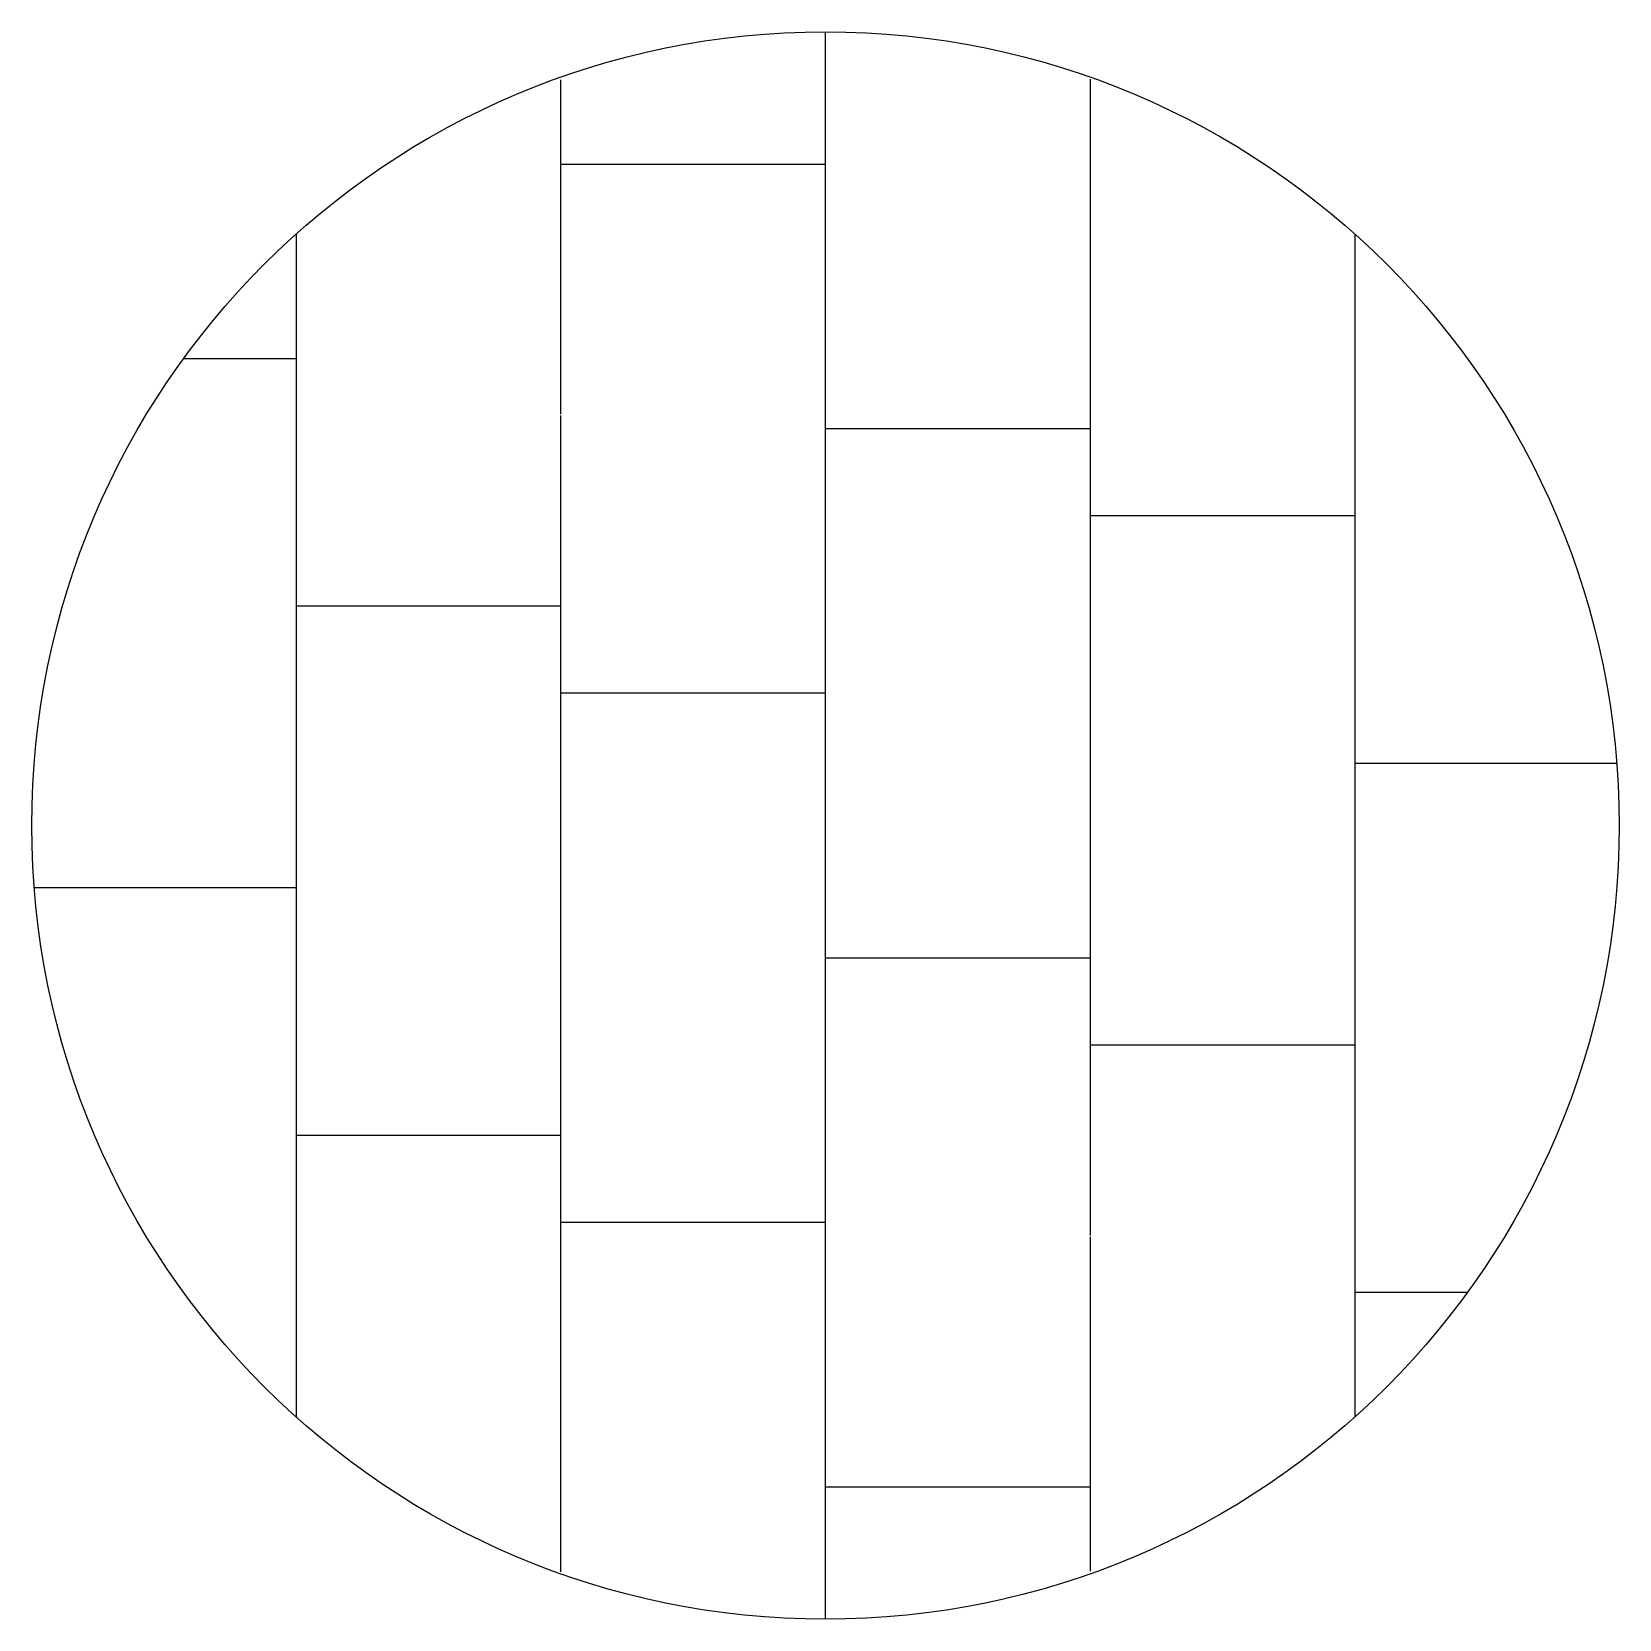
# Model space of a CAD drawing. Header units: metres. Extents: x -3.66 to 3.66, y -3.66 to 3.66.
import ezdxf

# ---------------------------------------------------------------- set-up
doc = ezdxf.new("R2010")
doc.units = ezdxf.units.M
for name, color, linetype in [('OBSERVED_GEOMETRY', 3, 'Continuous'), ('PREDICTED_GEOMETRY_HIGH', 5, 'Continuous'), ('TANK_BOUNDARY', 7, 'Continuous')]:
    doc.layers.add(name, color=color, linetype=linetype)

msp = doc.modelspace()

# ---------------------------------------------------------------- linework, layer by layer
at = {"layer": 'OBSERVED_GEOMETRY'}
for p, q in [((0, 2.0241), (0, 3.6241)), ((1.2192, 3.439), (1.2192, 3.4026)), ((-1.2192, 3.329), (-1.2192, 3.4353)), ((1.2192, 3.1876), (1.2192, 2.5164)), ((-1.1089, 3.048), (-0.64, 3.048)), ((-0.4655, 3.048), (0, 3.048)), ((2.4384, 2.6908), (2.4384, 2.5423)), ((-1.2192, 1.8958), (-1.2192, 2.5459)), ((2.4384, 2.3428), (2.4384, 1.8877)), ((1.2192, 2.2226), (1.2192, 1.6595)), ((-2.4846, 2.1506), (-2.8517, 2.1506)), ((-2.4384, 1.3194), (-2.4384, 2.0484)), ((-1.2192, 1.6167), (-1.2192, 1.8886)), ((0.8709, 1.8288), (1.2192, 1.8288)), ((2.4384, 1.7139), (2.4384, 1.1577)), ((1.4553, 1.4284), (1.9554, 1.4284)), ((2.0234, 1.4284), (2.4384, 1.4284)), ((-2.4384, 0.6941), (-2.4384, 1.1889)), ((2.4384, 1.036), (2.4384, 0.4819)), ((-1.7602, 1.01), (-2.4384, 1.01)), ((-2.4384, 0.1529), (-2.4384, 0.6191)), ((2.4384, 0.407), (2.4384, -0.093)), ((2.4384, 0.2878), (3.397, 0.2878)), ((-2.4384, -0.407), (-2.4384, 0.093)), ((2.4384, -0.1529), (2.4384, -0.6191)), ((-2.4384, -0.2878), (-3.397, -0.2878)), ((-2.4384, -1.036), (-2.4384, -0.4819)), ((2.4384, -0.6941), (2.4384, -1.1889)), ((1.7602, -1.01), (2.4384, -1.01)), ((-2.4384, -1.7139), (-2.4384, -1.1577)), ((2.4384, -1.3194), (2.4384, -2.0484)), ((-2.0234, -1.4284), (-2.4384, -1.4284)), ((-1.4553, -1.4284), (-1.9554, -1.4284)), ((-1.2192, -2.2226), (-1.2192, -1.6595)), ((1.2192, -1.6167), (1.2192, -1.8886)), ((-0.8709, -1.8288), (-1.2192, -1.8288)), ((-2.4384, -2.3428), (-2.4384, -1.8877)), ((1.2192, -1.8958), (1.2192, -2.5459)), ((0, -3.6241), (0, -2.0241)), ((2.4846, -2.1506), (2.8517, -2.1506)), ((-2.4384, -2.6908), (-2.4384, -2.5423)), ((-1.2192, -3.1876), (-1.2192, -2.5164)), ((0, -3.048), (0.4655, -3.048)), ((0.64, -3.048), (1.1089, -3.048)), ((1.2192, -3.329), (1.2192, -3.4353)), ((-1.2192, -3.439), (-1.2192, -3.4026))]:
    msp.add_line(p, q, dxfattribs=at)
at = {"layer": 'PREDICTED_GEOMETRY_HIGH'}
for p, q in [((0, 3.6241), (0, 3.6576)), ((1.2192, 3.4026), (1.2192, 3.1876)), ((-1.2192, 2.5459), (-1.2192, 3.329)), ((-1.2192, 3.048), (-1.1089, 3.048)), ((-0.64, 3.048), (-0.4655, 3.048)), ((-2.4384, 2.0484), (-2.4384, 2.7262)), ((2.4384, 2.7262), (2.4384, 2.6908)), ((1.2192, 2.5164), (1.2192, 2.2226)), ((2.4384, 2.5423), (2.4384, 2.3428)), ((-2.8517, 2.1506), (-2.9585, 2.1506)), ((-2.4384, 2.1506), (-2.4846, 2.1506)), ((0, -2.0241), (0, 2.0241)), ((0, 1.8288), (0.8709, 1.8288)), ((2.4384, 1.8877), (2.4384, 1.7139)), ((-1.2192, -1.6595), (-1.2192, 1.6167)), ((1.2192, 1.6595), (1.2192, -1.6167)), ((1.2192, 1.4284), (1.4553, 1.4284)), ((1.9554, 1.4284), (2.0234, 1.4284)), ((-2.4384, 1.1889), (-2.4384, 1.3194)), ((2.4384, 1.1577), (2.4384, 1.036)), ((-1.2192, 1.01), (-1.7602, 1.01)), ((-2.4384, 0.6191), (-2.4384, 0.6941)), ((0, 0.6096), (-1.2192, 0.6096)), ((2.4384, 0.4819), (2.4384, 0.407)), ((3.397, 0.2878), (3.6463, 0.2878)), ((-2.4384, 0.093), (-2.4384, 0.1529)), ((2.4384, -0.093), (2.4384, -0.1529)), ((-3.397, -0.2878), (-3.6463, -0.2878)), ((-2.4384, -0.4819), (-2.4384, -0.407)), ((0, -0.6096), (1.2192, -0.6096)), ((2.4384, -0.6191), (2.4384, -0.6941)), ((1.2192, -1.01), (1.7602, -1.01)), ((-2.4384, -1.1577), (-2.4384, -1.036)), ((2.4384, -1.1889), (2.4384, -1.3194)), ((-1.9554, -1.4284), (-2.0234, -1.4284)), ((-1.2192, -1.4284), (-1.4553, -1.4284)), ((-2.4384, -1.8877), (-2.4384, -1.7139)), ((0, -1.8288), (-0.8709, -1.8288)), ((2.4384, -2.0484), (2.4384, -2.7262)), ((2.4384, -2.1506), (2.4846, -2.1506)), ((2.8517, -2.1506), (2.9585, -2.1506)), ((-1.2192, -2.5164), (-1.2192, -2.2226)), ((-2.4384, -2.5423), (-2.4384, -2.3428)), ((1.2192, -2.5459), (1.2192, -3.329)), ((-2.4384, -2.7262), (-2.4384, -2.6908)), ((0.4655, -3.048), (0.64, -3.048)), ((1.1089, -3.048), (1.2192, -3.048)), ((-1.2192, -3.4026), (-1.2192, -3.1876)), ((0, -3.6576), (0, -3.6241))]:
    msp.add_line(p, q, dxfattribs=at)
at = {"layer": 'TANK_BOUNDARY'}
msp.add_circle((0, 0), 3.6576, dxfattribs=at)

doc.saveas('drawing.dxf')
